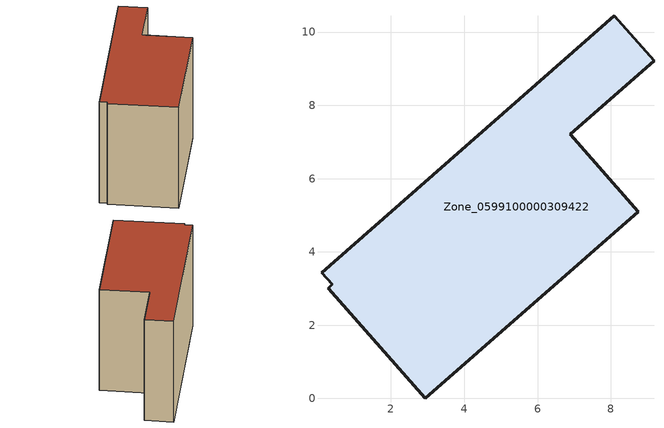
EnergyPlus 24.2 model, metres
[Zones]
Zone_0599100000309422
 floor ground (C_G): 0.1,3.43 8.1,10.45 9.18,9.21 6.89,7.21 8.75,5.09 2.93,0 0.29,3.01 0.39,3.11 z0
 wall outside (C_F): 0.29,3.01 2.93,0 8.75,5.09 6.89,7.21 9.18,9.21 8.1,10.45 0.1,3.43 0.39,3.11 0.29,3.01 z0:6.5
 roof outside (C_R): 0.1,3.43 0.39,3.11 0.29,3.01 2.93,0 8.75,5.09 6.89,7.21 9.18,9.21 8.1,10.45 z6.5
[BUILDING]
Pand.0599100000309422: North Axis=0; Terrain=City; Loads Convergence Tolerance Value=0.04; Temperature Convergence Tolerance Value=0.4; Solar Distribution=FullExterior; Maximum Number of Warmup Days=25; Minimum Number of Warmup Days=1
[Site:Location]
Rotterdam.The.Hague.AP_ZH_NLD Design_Conditions: Latitude=51.96; Longitude=4.45; Time Zone=1; Elevation=-4.5
[SITE:GROUNDTEMPERATURE:BUILDINGSURFACE]
18, 18, 18, 18, 18, 18, 18, 18, 18, 18, 18, 18
[MATERIAL] Thermal Absorptance=0.9; Solar Absorptance=0.7; Visible Absorptance=0.7
Name | Roughness | Thickness | Conductivity | Density | Specific Heat
G.TI.1946 | MediumSmooth | 0.15 | 1 | 540 | 1210
F.TI.1946 | Rough | 0.3 | 0.857143 | 1920 | 840
R.TI.1946 | MediumRough | 0.2 | 0.1 | 1500 | 1000
[CONSTRUCTION]
C_G: G.TI.1946
C_F: F.TI.1946
C_R: R.TI.1946
[ZONE]
Zone_0599100000309422: Type=1; Multiplier=1; Ceiling Height=Autocalculate; Volume=Autocalculate; Floor Area=autocalculate; Part of Total Floor Area=Yes
[ZONEINFILTRATION:DESIGNFLOWRATE]
Infil_Zone_0599100000309422: Zone or ZoneList or Space or SpaceList=Zone_0599100000309422; Schedule=AlwaysOn; Design Flow Rate Calculation Method=Flow/Area; Flow Rate per Floor Area=0.003; Constant Term Coefficient=1; Temperature Term Coefficient=0; Velocity Term Coefficient=0; Velocity Squared Term Coefficient=0
[HVACTEMPLATE:ZONE:IDEALLOADSAIRSYSTEM]
Zone_0599100000309422: Maximum Heating Supply Air Temperature=50; Minimum Cooling Supply Air Temperature=13; Maximum Heating Supply Air Humidity Ratio=0.0156; Minimum Cooling Supply Air Humidity Ratio=0.0077; Heating Limit=NoLimit; Cooling Limit=NoLimit; Dehumidification Control Type=ConstantSensibleHeatRatio; Cooling Sensible Heat Ratio=0.7; Dehumidification Setpoint=60; Humidification Control Type=None; Humidification Setpoint=30; Outdoor Air Method=None; Outdoor Air Flow Rate per Person=0.00944; Outdoor Air Flow Rate per Zone Floor Area=0; Outdoor Air Flow Rate per Zone=0; Demand Controlled Ventilation Type=None; Outdoor Air Economizer Type=NoEconomizer; Heat Recovery Type=None; Sensible Heat Recovery Effectiveness=0.7; Latent Heat Recovery Effectiveness=0.65
[ZONECONTROL:THERMOSTAT]
ThermostatControl_Zone_0599100000309422: Zone or ZoneList=Zone_0599100000309422; Control Type Schedule=DualSetpointControlType; Control 1=Thermostat_Zone_0599100000309422; Temperature Difference Between Cutout And Setpoint=0
[THERMOSTATSETPOINT:DUALSETPOINT]
Thermostat_Zone_0599100000309422: Heating Setpoint Temperature Schedule=HeatingSetpoint_Zone_0599100000309422; Cooling Setpoint Temperature Schedule=CoolingSetpoint_Zone_0599100000309422
[SCHEDULE:COMPACT]
HeatingSetpoint_Zone_0599100000309422: Through: 12/31, For: AllDays, Until: 24:00, 21
CoolingSetpoint_Zone_0599100000309422: Through: 12/31, For: AllDays, Until: 24:00, 24
DualSetpointControlType: Through: 12/31, For: AllDays, Until: 24:00, 4
AlwaysOn: Through: 12/31, For: AllDays, Until: 24:00, 1
